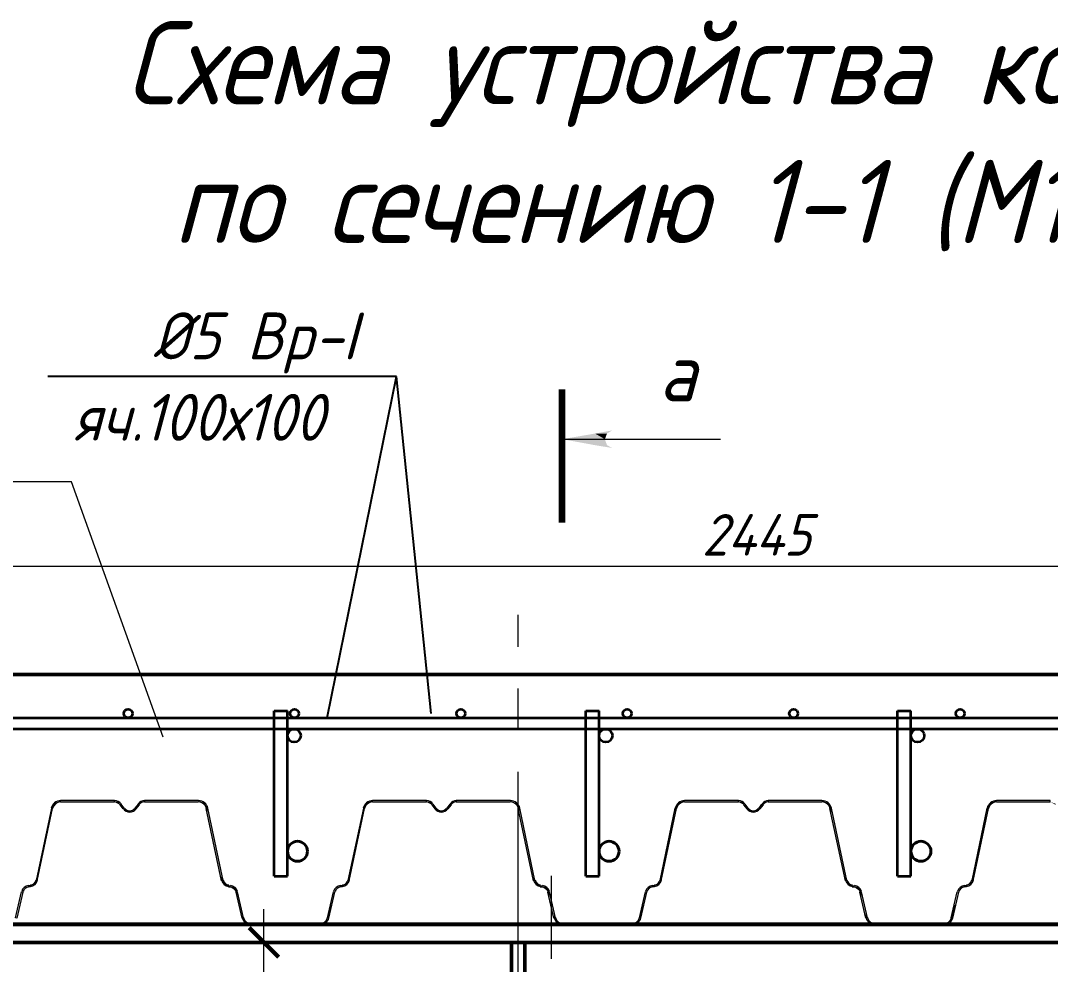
# Model space of a CAD drawing. Header units: millimetres. Extents: x 504091 to 2165846, y 135022 to 442887.
# Drawn here: x 890857 to 891476, y 259254 to 259821 of the extents above; entities that cross this region are included whole.
import ezdxf

# ---------------------------------------------------------------- set-up
doc = ezdxf.new("R2010")
doc.units = ezdxf.units.MM
doc.linetypes.add('CENTER2', pattern=[1.125, 0.75, -0.125, 0.125, -0.125])
doc.linetypes.add('осеваяX2', pattern=[4, 2.5, -0.5, 0.5, -0.5])
doc.layers.get('Defpoints').update_dxf_attribs({"color": 255})
for name, color, linetype, lineweight in [('04Арматура', 132, 'Continuous', 35), ('06Арматура', 170, 'Continuous', 35), ('08Арматура', 94, 'Continuous', 35), ('12Арматура', 116, 'Continuous', 40), ('Оси', 165, 'осеваяX2', 13), ('Размеры КР', 164, 'Continuous', 9)]:
    doc.layers.add(name, color=color, linetype=linetype, lineweight=lineweight)
for name, color, linetype in [('PDF _Геометрия', 7, 'Continuous'), ('PDF _Сплошная заливка', 7, 'Continuous'), ('PDF _Текст', 7, 'Continuous'), ('металл', 124, 'Continuous'), ('Текст', 7, 'Continuous')]:
    doc.layers.add(name, color=color, linetype=linetype)
doc.styles.add('GOST 2.304_new', font='isocpeur.ttf', dxfattribs={"width": 0.9, "oblique": 15})
doc.dimstyles.new('SPDS 1_10', dxfattribs={"dimscale": 10, "dimtxt": 2.5, "dimasz": 1.77, "dimexe": 1.25, "dimexo": 0.625, "dimtad": 1, "dimdec": 0, "dimrnd": 0.001, "dimtxsty": 'GOST 2.304_new', "dimblk": 'ARCHTICK', "dimcen": 2.5, "dimdle": 2, "dimclrt": 256, "dimadec": 0, "dimazin": 2, "dimtfac": 0.75, "dimtdec": 0, "dimtmove": 1, "dimatfit": 3, "dimfxl": 0, "dimtolj": 1, "dimlwd": 9, "dimlwe": 9, "dimarcsym": 0})

# ---------------------------------------------------------------- blocks, each defined once
blk = doc.blocks.new('_ArchTick')
at = {"color": 0, "linetype": 'ByBlock', "const_width": 0.15}
blk.add_lwpolyline([(-0.5, -0.5), (0.5, 0.5)], dxfattribs=at)
blk = doc.blocks.new('*D1304')
at = {"layer": 'Defpoints', "color": 0, "lineweight": 20, "transparency": 16777216}
for p in [(891003.11, 259266.81), (891159.85, 259266.81), (891159.85, 259044)]:
    blk.add_point(p, dxfattribs=at)
at = {"layer": 'Размеры КР', "color": 0, "lineweight": 9, "transparency": 16777216}
for p, q in [((891003.11, 259024), (891003.11, 259286.81)), ((891153.6, 259266.81), (890990.61, 259266.81)), ((891153.6, 259044), (890990.61, 259044))]:
    blk.add_line(p, q, dxfattribs=at)
at = {"layer": 'Размеры КР', "color": 0, "lineweight": 9, "transparency": 16777216, "xscale": 17.7, "yscale": 17.7, "zscale": 17.7}
for p, rotation in [((891003.11, 259266.81), 90), ((891003.11, 259044), 270)]:
    blk.add_blockref('_ArchTick', p, dxfattribs=dict(at, rotation=rotation))
at = {"layer": 'Размеры КР', "lineweight": 20, "transparency": 16777216, "insert": (890984.36, 259124.3), "char_height": 25, "attachment_point": 5, "rotation": 90, "style": 'GOST 2.304_new'}
blk.add_mtext('\\A1;223', dxfattribs=at)
blk = doc.blocks.new('*D1305')
at = {"layer": 'Defpoints', "color": 0, "lineweight": 20, "transparency": 16777216}
for p in [(892521.42, 259492.98), (892521.42, 259427.78), (890076.73, 259415.42)]:
    blk.add_point(p, dxfattribs=at)
at = {"layer": 'Размеры КР', "color": 0, "lineweight": 9, "transparency": 16777216}
for p, q in [((890076.73, 259421.67), (890076.73, 259505.48)), ((892521.42, 259434.03), (892521.42, 259505.48)), ((890056.73, 259492.98), (892541.42, 259492.98))]:
    blk.add_line(p, q, dxfattribs=at)
at = {"layer": 'Размеры КР', "color": 0, "lineweight": 9, "transparency": 16777216, "xscale": 17.7, "yscale": 17.7, "zscale": 17.7, "rotation": 180}
blk.add_blockref('_ArchTick', (890076.73, 259492.98), dxfattribs=at)
at = {"layer": 'Размеры КР', "color": 0, "lineweight": 9, "transparency": 16777216, "xscale": 17.7, "yscale": 17.7, "zscale": 17.7}
blk.add_blockref('_ArchTick', (892521.42, 259492.98), dxfattribs=at)
at = {"layer": 'Размеры КР', "lineweight": 20, "transparency": 16777216, "insert": (891299.08, 259511.73), "char_height": 25, "attachment_point": 5, "style": 'GOST 2.304_new'}
blk.add_mtext('\\A1;2445', dxfattribs=at)
blk = doc.blocks.new('*D1307')
at = {"layer": 'Defpoints', "color": 0, "lineweight": 20, "transparency": 16777216}
for p in [(892521.42, 259321.75), (891155.95, 258911.76), (892521.42, 258836.6)]:
    blk.add_point(p, dxfattribs=at)
at = {"layer": 'Размеры КР', "color": 0, "lineweight": 9, "transparency": 16777216}
for p, q in [((892521.42, 259315.5), (892521.42, 258824.1)), ((891155.95, 258905.51), (891155.95, 258824.1)), ((891135.95, 258836.6), (892541.42, 258836.6))]:
    blk.add_line(p, q, dxfattribs=at)
at = {"layer": 'Размеры КР', "color": 0, "lineweight": 9, "transparency": 16777216, "xscale": 17.7, "yscale": 17.7, "zscale": 17.7, "rotation": 180}
blk.add_blockref('_ArchTick', (891155.95, 258836.6), dxfattribs=at)
at = {"layer": 'Размеры КР', "color": 0, "lineweight": 9, "transparency": 16777216, "xscale": 17.7, "yscale": 17.7, "zscale": 17.7}
blk.add_blockref('_ArchTick', (892521.42, 258836.6), dxfattribs=at)
at = {"layer": 'Размеры КР', "lineweight": 20, "transparency": 16777216, "insert": (891838.68, 258855.35), "char_height": 25, "attachment_point": 5, "style": 'GOST 2.304_new'}
blk.add_mtext('\\A1;1365', dxfattribs=at)
blk = doc.blocks.new('*U1600')
at = {"layer": '04Арматура', "ltscale": 10}
blk.add_circle((0, 0), 2.6, dxfattribs=at)
blk = doc.blocks.new('*U1601')
at = {"layer": 'Текст', "color": 0, "linetype": 'ByBlock', "lineweight": -2, "transparency": 16777216}
for p in [(-1500, 0), (-1400, 0), (-1300, 0), (-1200, 0), (-1100, 0), (-1000, 0)]:
    blk.add_blockref('*U1600', p, dxfattribs=at)

msp = doc.modelspace()

# ---------------------------------------------------------------- linework, layer by layer
at = {"layer": '04Арматура', "color": 0, "ltscale": 10}
msp.add_line((890267.3774, 259401.8289), (892521.4185, 259401.8289), dxfattribs=at)
at = {"layer": '06Арматура', "color": 0, "ltscale": 10}
msp.add_line((892521.4185, 259395.0581), (890267.3774, 259395.0581), dxfattribs=at)
at = {"layer": '08Арматура', "color": 0, "ltscale": 10}
for p, q in [((891009.2579, 259306.5581), (891009.2579, 259406.0581)), ((891009.2579, 259406.0581), (891017.2579, 259406.0581)), ((891017.2579, 259306.5581), (891017.2579, 259406.0581)), ((891196.5171, 259306.5581), (891196.5171, 259406.0581)), ((891196.5171, 259406.0581), (891204.5171, 259406.0581)), ((891204.5171, 259306.5581), (891204.5171, 259406.0581)), ((891383.8813, 259306.5581), (891383.8813, 259406.0581)), ((891383.8813, 259406.0581), (891391.8813, 259406.0581)), ((891391.8813, 259306.5581), (891391.8813, 259406.0581)), ((891009.2579, 259306.5581), (891017.2579, 259306.5581)), ((891196.5171, 259306.5581), (891204.5171, 259306.5581)), ((891383.8813, 259306.5581), (891391.8813, 259306.5581))]:
    msp.add_line(p, q, dxfattribs=at)
at = {"layer": '08Арматура', "ltscale": 10}
for centre in [(891021.2573, 259391.0581), (891208.5164, 259391.0581), (891395.8806, 259391.0581)]:
    msp.add_circle(centre, 4, dxfattribs=at)
at = {"layer": '12Арматура', "ltscale": 10}
for centre in [(891023.2579, 259321.5581), (891210.5171, 259321.5581), (891397.8813, 259321.5581)]:
    msp.add_circle(centre, 6, dxfattribs=at)
at = {"layer": 'PDF _Геометрия', "lineweight": 90}
msp.add_lwpolyline([(891182.3734, 259519.0598), (891182.3734, 259599.0415)], dxfattribs=at)
at = {"layer": 'PDF _Геометрия', "lineweight": 9}
for points in [[(891182.3734, 259569.207), (891277.3781, 259569.207)], [(890942.4389, 259390.2334), (890887.4371, 259543.5419)], [(890880.8729, 259351.2319), (890913.2464, 259351.2319), (890913.2464, 259352.0783), (890880.8729, 259352.0783)], [(890916.4203, 259349.5392), (890918.3246, 259347.0001)], [(890917.055, 259349.9624), (890918.9594, 259347.4233)], [(890927.423, 259349.9624), (890925.5187, 259347.4233)], [(890928.0578, 259349.5392), (890926.1535, 259347.0001)], [(890963.6052, 259352.0783), (890931.2317, 259352.0783), (890931.2317, 259351.2319), (890963.6052, 259351.2319)], [(891068.3431, 259351.2319), (891100.7166, 259351.2319), (891100.7166, 259352.0783), (891068.3431, 259352.0783)], [(891103.8905, 259349.5392), (891105.7948, 259347.0001)], [(891104.5252, 259349.9624), (891106.4296, 259347.4233)], [(891114.8932, 259349.9624), (891112.9889, 259347.4233)], [(891115.528, 259349.5392), (891113.6237, 259347.0001)], [(891151.0754, 259352.0783), (891118.7019, 259352.0783), (891118.7019, 259351.2319), (891151.0754, 259351.2319)], [(891255.8133, 259351.2319), (891288.1868, 259351.2319), (891288.1868, 259352.0783), (891255.8133, 259352.0783)], [(891291.3607, 259349.5392), (891293.265, 259347.0001)], [(891291.9955, 259349.9624), (891293.8998, 259347.4233)], [(891302.1519, 259349.9624), (891300.4591, 259347.4233)], [(891302.9982, 259349.5392), (891301.0939, 259347.0001)], [(891338.334, 259352.0783), (891306.1721, 259352.0783), (891306.1721, 259351.2319), (891338.334, 259351.2319)], [(891443.2835, 259351.2319), (891475.657, 259351.2319), (891475.657, 259352.0783), (891443.2835, 259352.0783)], [(890875.3715, 259347.4233), (890866.273, 259304.047), (890866.9078, 259303.8354), (890876.0062, 259347.2117)], [(890969.1066, 259347.4233), (890978.4166, 259304.047), (890977.5702, 259303.8354), (890968.4718, 259347.2117)], [(891062.8417, 259347.4233), (891053.5317, 259304.047), (891054.378, 259303.8354), (891063.4765, 259347.2117)], [(891156.5768, 259347.4233), (891165.6752, 259304.047), (891165.0405, 259303.8354), (891155.942, 259347.2117)], [(891250.1003, 259347.4233), (891241.0019, 259304.047), (891241.8482, 259303.8354), (891250.9467, 259347.2117)], [(891344.047, 259347.4233), (891353.1455, 259304.047), (891352.5107, 259303.8354), (891343.2006, 259347.2117)], [(891437.5705, 259347.4233), (891428.4721, 259304.047), (891429.3185, 259303.8354), (891438.4169, 259347.2117)], [(891175.8316, 259256.8621), (891175.8316, 259306.7977)], [(890862.676, 259301.0847), (890861.618, 259300.8731)], [(890862.8876, 259300.2384), (890861.618, 259300.0268)], [(890981.8021, 259301.0847), (890983.0716, 259300.8731)], [(890981.8021, 259300.2384), (890982.86, 259300.0268)], [(891050.1462, 259301.0847), (891048.8766, 259300.8731)], [(891050.1462, 259300.2384), (891049.0882, 259300.0268)], [(891169.0607, 259300.2384), (891170.3303, 259300.0268)], [(891169.2723, 259301.0847), (891170.3303, 259300.8731)], [(891237.6164, 259301.0847), (891236.3469, 259300.8731)], [(891237.6164, 259300.2384), (891236.5584, 259300.0268)], [(891356.5309, 259300.2384), (891357.8005, 259300.0268)], [(891356.7425, 259301.0847), (891357.8005, 259300.8731)], [(891425.0866, 259301.0847), (891423.8171, 259300.8731)], [(891425.0866, 259300.2384), (891423.8171, 259300.0268)]]:
    msp.add_lwpolyline(points, dxfattribs=at)
at = {"layer": 'PDF _Геометрия', "lineweight": 5}
msp.add_lwpolyline([(890887.4371, 259543.5419), (890467.7323, 259543.5419)], dxfattribs=at)
at = {"layer": 'PDF _Геометрия', "lineweight": 13}
for points in [[(890918.6072, 259347.047, 0.23932498), (890922.4506, 259345.0958, 0.23932498), (890926.294, 259347.0471)], [(890919.2905, 259347.5464, 0.23930655), (890922.4506, 259345.9422, 0.23930655), (890925.6107, 259347.5464)], [(891105.8659, 259347.047, 0.23932498), (891109.7092, 259345.0958, 0.23932498), (891113.5526, 259347.0471)], [(891106.5491, 259347.5464, 0.23930655), (891109.7092, 259345.9422, 0.23930655), (891112.8694, 259347.5464)], [(891293.3361, 259347.047, 0.23932498), (891297.1795, 259345.0958, 0.23932498), (891301.0228, 259347.0471)], [(891294.0193, 259347.5464, 0.23930655), (891297.1795, 259345.9422, 0.23930655), (891300.3396, 259347.5464)]]:
    msp.add_lwpolyline(points, format="xyb", dxfattribs=at)
at = {"layer": 'PDF _Геометрия', "lineweight": 9}
for points in [[(890853.7891, 259281.6183), (890857.3862, 259297.2761), (890858.2325, 259297.0645), (890854.6355, 259281.4067)], [(890990.0542, 259281.4067), (890986.4571, 259297.0645), (890987.0919, 259297.2761), (890990.6889, 259281.6183)], [(891041.2593, 259281.6183), (891044.8564, 259297.2761), (891045.4912, 259297.0645), (891041.8941, 259281.4067)], [(891177.3128, 259281.4067), (891173.7157, 259297.0645), (891174.5621, 259297.2761), (891178.1591, 259281.6183)], [(891228.7296, 259281.6183), (891232.3266, 259297.2761), (891232.9614, 259297.0645), (891229.3643, 259281.4067)], [(891364.783, 259281.4067), (891361.1859, 259297.0645), (891362.0323, 259297.2761), (891365.6294, 259281.6183)], [(891415.9882, 259281.6183), (891419.5852, 259297.2761), (891420.4316, 259297.0645), (891416.8345, 259281.4067)], [(890995.5555, 259277.8096), (891015.8683, 259277.8096), (891015.8683, 259276.9633), (890995.5555, 259276.9633)], [(891036.3927, 259277.8096), (891015.8683, 259277.8096), (891015.8683, 259276.9633), (891036.3927, 259276.9633)], [(891183.0258, 259277.8096), (891203.3386, 259277.8096), (891203.3386, 259276.9633), (891183.0258, 259276.9633)], [(891223.8629, 259277.8096), (891203.3386, 259277.8096), (891203.3386, 259276.9633), (891223.8629, 259276.9633)], [(891370.496, 259277.8096), (891390.8088, 259277.8096), (891390.8088, 259276.9633), (891370.496, 259276.9633)], [(891411.3332, 259277.8096), (891390.8088, 259277.8096), (891390.8088, 259276.9633), (891411.3332, 259276.9633)]]:
    msp.add_lwpolyline(points, close=True, dxfattribs=at)
at = {"layer": 'PDF _Геометрия', "lineweight": 0}
for points in [[(890986.4571, 259297.0645), (890986.4571, 259297.0645), (890986.4571, 259297.0645)], [(891173.7157, 259297.0645), (891173.7157, 259297.0645), (891173.7157, 259297.0645)], [(891361.1859, 259297.0645), (891361.1859, 259297.0645), (891361.1859, 259297.0645)]]:
    msp.add_lwpolyline(points, close=True, dxfattribs=at)
at = {"layer": 'PDF _Геометрия', "lineweight": 0, "const_width": 0.8464}
for points in [[(890995.5555, 259277.3865), (891015.8683, 259277.3865), (891036.3927, 259277.3865)], [(891183.0258, 259277.3865), (891203.3386, 259277.3865), (891223.8629, 259277.3865)], [(891370.496, 259277.3865), (891390.8088, 259277.3865), (891411.3332, 259277.3865)]]:
    msp.add_lwpolyline(points, dxfattribs=at)
at = {"layer": 'PDF _Геометрия', "lineweight": 13}
for centre, radius, start, end in [((890880.9787, 259346.2594), 5.8189, 90.0002531, 168.0961839), ((890880.9787, 259346.2593), 4.9726, 90.0007868, 168.0925012), ((890913.3523, 259347.3179), 4.7605, 36.1644339, 90.0010679), ((890913.3523, 259347.3175), 3.9144, 36.1682996, 90.0009375), ((890931.3374, 259347.3178), 4.7605, 89.9989321, 143.8355661), ((890931.3374, 259347.3175), 3.9144, 89.9990625, 143.8317004), ((890963.711, 259346.2596), 5.8187, 11.9024281, 90.0011349), ((890963.711, 259346.2594), 4.9724, 11.9058745, 90.0008375), ((891068.4489, 259346.2594), 5.8189, 90.0002531, 168.0961839), ((891068.4489, 259346.2593), 4.9726, 90.0007868, 168.0925012), ((891100.8225, 259347.3179), 4.7605, 36.1644339, 90.0010679), ((891100.8225, 259347.3175), 3.9144, 36.1682996, 90.0009375), ((891118.8076, 259347.3178), 4.7605, 89.9989321, 143.8355661), ((891118.8076, 259347.3175), 3.9144, 89.9990625, 143.8317004), ((891151.1813, 259346.2596), 5.8187, 11.9024281, 90.0011349), ((891151.1812, 259346.2594), 4.9724, 11.9058745, 90.0008375), ((891255.9191, 259346.2594), 5.8189, 90.0002531, 168.0961839), ((891255.9192, 259346.2593), 4.9726, 90.0007868, 168.0925012), ((891288.2927, 259347.3179), 4.7605, 36.1644339, 90.0010679), ((891288.2927, 259347.3175), 3.9144, 36.1682996, 90.0009375), ((891306.2778, 259347.3178), 4.7605, 89.9989321, 143.8355661), ((891306.2778, 259347.3175), 3.9144, 89.9990625, 143.8317004), ((891338.4399, 259346.2596), 5.8187, 11.9024281, 90.0011349), ((891338.4398, 259346.2594), 4.9724, 11.9058745, 90.0008375), ((891443.3891, 259346.26), 5.8183, 89.9977097, 168.1008108), ((891443.3894, 259346.2593), 4.9726, 90.0007868, 168.0925012), ((890862.1471, 259296.3239), 4.7609, 96.2634317, 166.9535673), ((890862.1468, 259296.3242), 3.9141, 96.2547944, 166.9455902), ((890862.3586, 259305.2107), 3.9144, 276.2623791, 347.0033666), ((890862.3584, 259305.2111), 4.7612, 276.2586692, 347.0003729), ((890982.3314, 259305.211), 4.7612, 192.9998761, 263.7410817), ((890982.3311, 259305.2108), 3.9144, 192.9966334, 263.7376209), ((890982.5429, 259296.3242), 3.9141, 13.0544098, 83.7452056), ((890982.5426, 259296.3239), 4.7609, 13.046182, 83.736819), ((891049.6174, 259296.3239), 4.7609, 96.2634317, 166.9535673), ((891049.6171, 259296.3242), 3.9141, 96.2547944, 166.9455902), ((891049.8288, 259305.2107), 3.9144, 276.2623791, 347.0033667), ((891049.8286, 259305.2111), 4.7612, 276.2586692, 347.0003729), ((891169.8016, 259305.211), 4.7612, 192.9998761, 263.7410817), ((891169.8013, 259305.2108), 3.9144, 192.9966333, 263.7376209), ((891170.0131, 259296.3242), 3.9141, 13.0544098, 83.7452056), ((891170.0128, 259296.3239), 4.7609, 13.046182, 83.736819), ((891237.0876, 259296.3239), 4.7609, 96.2634317, 166.9535673), ((891237.0873, 259296.3242), 3.9141, 96.2547944, 166.9455902), ((891237.299, 259305.2107), 3.9144, 276.2623791, 347.0033667), ((891237.2988, 259305.2111), 4.7612, 276.2586692, 347.0003729), ((891357.2718, 259305.211), 4.7612, 192.9998761, 263.7410817), ((891357.2715, 259305.2108), 3.9144, 192.9966334, 263.7376209), ((891357.4833, 259296.3242), 3.9141, 13.0544098, 83.7452056), ((891357.483, 259296.3239), 4.7609, 13.046182, 83.736819), ((891424.5578, 259296.3239), 4.7609, 96.2634317, 166.9535673), ((891424.5575, 259296.3242), 3.9141, 96.2547944, 166.9455902), ((891424.7693, 259305.2107), 3.9144, 276.2623791, 347.0033667), ((891424.769, 259305.2111), 4.7612, 276.2586692, 347.0003729), ((890995.6612, 259282.9933), 5.8185, 194.0927416, 270.0018953), ((890995.6612, 259282.9935), 4.9723, 194.1771102, 270.0005337), ((891036.4986, 259282.9935), 4.9723, 269.9994663, 345.8228898), ((891036.4986, 259282.9935), 5.8187, 269.9995021, 345.905861), ((891183.1314, 259282.9933), 5.8185, 194.0927416, 270.0018953), ((891183.1315, 259282.9935), 4.9723, 194.1771102, 270.0005337), ((891223.9688, 259282.9935), 4.9723, 269.9994663, 345.8228898), ((891223.9688, 259282.9935), 5.8187, 269.9995021, 345.905861), ((891370.6016, 259282.9933), 5.8185, 194.0927416, 270.0018953), ((891370.6017, 259282.9935), 4.9723, 194.1771102, 270.0005337), ((891411.439, 259282.9935), 4.9723, 269.9994663, 345.8228898), ((891411.439, 259282.9935), 5.8187, 269.9995021, 345.905861)]:
    msp.add_arc(centre, radius, start, end, dxfattribs=at)
at = {"layer": 'PDF _Сплошная заливка', "lineweight": 20, "transparency": 33554559}
for points in [[(891207.976, 259569.207), (891182.3734, 259569.207), (891202.0514, 259572.5925)], [(891209.2455, 259572.5925), (891202.0514, 259572.5925), (891212.4194, 259574.4968)], [(891207.976, 259569.207), (891209.2455, 259572.5925), (891202.0514, 259572.5925)], [(891209.2455, 259565.61), (891202.0514, 259565.61), (891182.3734, 259569.207)], [(891209.2455, 259565.61), (891207.976, 259569.207), (891182.3734, 259569.207)], [(891212.4194, 259563.9172), (891209.2455, 259565.61), (891202.0514, 259565.61)], [(890876.0062, 259348.6928), (890877.2758, 259350.8088), (890877.2758, 259349.3276)], [(890876.0062, 259348.6928), (890876.0062, 259347.2117), (890877.2758, 259349.3276)], [(890877.2758, 259350.8088), (890877.2758, 259349.3276), (890877.9106, 259350.174)], [(890877.2758, 259350.8088), (890877.9106, 259350.8088), (890877.9106, 259350.174)], [(890877.9106, 259350.8088), (890880.8729, 259352.0783), (890880.8729, 259351.2319)], [(890877.9106, 259350.8088), (890877.9106, 259350.174), (890880.8729, 259351.2319)], [(890880.8729, 259352.0783), (890880.8729, 259351.2319), (890913.2464, 259351.2319)], [(890913.2464, 259351.2319), (890880.8729, 259352.0783), (890913.2464, 259352.0783)], [(890913.2464, 259351.2319), (890916.4203, 259350.174), (890916.4203, 259349.5392)], [(890916.4203, 259350.174), (890916.4203, 259349.5392), (890917.055, 259348.6928)], [(890916.4203, 259350.174), (890917.055, 259349.9624), (890917.055, 259348.6928)], [(890917.055, 259349.9624), (890917.055, 259348.6928), (890918.3246, 259347.0001)], [(890917.055, 259349.9624), (890918.3246, 259348.2697), (890918.3246, 259347.0001)], [(890926.1535, 259348.2697), (890927.423, 259349.9624), (890927.423, 259348.6928)], [(890927.423, 259349.9624), (890928.0578, 259350.3856), (890928.0578, 259349.5392)], [(890927.423, 259349.9624), (890927.423, 259348.6928), (890928.0578, 259349.5392)], [(890928.0578, 259350.3856), (890928.0578, 259349.5392), (890931.2317, 259352.0783)], [(890931.2317, 259351.2319), (890931.2317, 259352.0783), (890963.6052, 259351.2319)], [(890931.2317, 259352.0783), (890963.6052, 259351.2319), (890963.6052, 259352.0783)], [(890963.6052, 259351.2319), (890963.6052, 259352.0783), (890966.7791, 259350.174)], [(890963.6052, 259352.0783), (890966.7791, 259350.174), (890966.7791, 259350.8088)], [(890966.7791, 259350.174), (890966.7791, 259350.8088), (890967.2023, 259349.3276)], [(890966.7791, 259350.8088), (890967.2023, 259349.3276), (890967.2023, 259350.8088)], [(890967.2023, 259349.3276), (890967.2023, 259350.8088), (890968.4718, 259347.2117)], [(890967.2023, 259350.8088), (890968.4718, 259347.2117), (890968.4718, 259348.6928)], [(891063.4765, 259348.6928), (891064.746, 259350.8088), (891064.746, 259349.3276)], [(891063.4765, 259348.6928), (891063.4765, 259347.2117), (891064.746, 259349.3276)], [(891064.746, 259350.8088), (891064.746, 259349.3276), (891065.1692, 259350.174)], [(891064.746, 259350.8088), (891065.1692, 259350.8088), (891065.1692, 259350.174)], [(891065.1692, 259350.8088), (891068.3431, 259352.0783), (891068.3431, 259351.2319)], [(891065.1692, 259350.8088), (891065.1692, 259350.174), (891068.3431, 259351.2319)], [(891068.3431, 259352.0783), (891068.3431, 259351.2319), (891100.7166, 259351.2319)], [(891100.7166, 259351.2319), (891068.3431, 259352.0783), (891100.7166, 259352.0783)], [(891100.7166, 259351.2319), (891103.8905, 259350.174), (891103.8905, 259349.5392)], [(891103.8905, 259350.174), (891103.8905, 259349.5392), (891104.5252, 259348.6928)], [(891103.8905, 259350.174), (891104.5252, 259349.9624), (891104.5252, 259348.6928)], [(891104.5252, 259349.9624), (891104.5252, 259348.6928), (891105.7948, 259347.0001)], [(891104.5252, 259349.9624), (891105.7948, 259348.2697), (891105.7948, 259347.0001)], [(891113.6237, 259348.2697), (891114.8932, 259349.9624), (891114.8932, 259348.6928)], [(891114.8932, 259349.9624), (891115.528, 259350.3856), (891115.528, 259349.5392)], [(891114.8932, 259349.9624), (891114.8932, 259348.6928), (891115.528, 259349.5392)], [(891115.528, 259350.3856), (891115.528, 259349.5392), (891118.7019, 259352.0783)], [(891118.7019, 259351.2319), (891118.7019, 259352.0783), (891151.0754, 259351.2319)], [(891118.7019, 259352.0783), (891151.0754, 259351.2319), (891151.0754, 259352.0783)], [(891151.0754, 259351.2319), (891151.0754, 259352.0783), (891154.0377, 259350.174)], [(891151.0754, 259352.0783), (891154.0377, 259350.174), (891154.0377, 259350.8088)], [(891154.0377, 259350.174), (891154.0377, 259350.8088), (891154.6725, 259349.3276)], [(891154.0377, 259350.8088), (891154.6725, 259349.3276), (891154.6725, 259350.8088)], [(891154.6725, 259349.3276), (891154.6725, 259350.8088), (891155.942, 259347.2117)], [(891154.6725, 259350.8088), (891155.942, 259347.2117), (891155.942, 259348.6928)], [(891250.9467, 259348.6928), (891252.2162, 259350.8088), (891252.2162, 259349.3276)], [(891250.9467, 259348.6928), (891250.9467, 259347.2117), (891252.2162, 259349.3276)], [(891252.2162, 259350.8088), (891252.2162, 259349.3276), (891252.6394, 259350.174)], [(891252.2162, 259350.8088), (891252.6394, 259350.8088), (891252.6394, 259350.174)], [(891252.6394, 259350.8088), (891255.8133, 259352.0783), (891255.8133, 259351.2319)], [(891252.6394, 259350.8088), (891252.6394, 259350.174), (891255.8133, 259351.2319)], [(891255.8133, 259352.0783), (891255.8133, 259351.2319), (891288.1868, 259351.2319)], [(891288.1868, 259351.2319), (891255.8133, 259352.0783), (891288.1868, 259352.0783)], [(891288.1868, 259351.2319), (891291.3607, 259350.174), (891291.3607, 259349.5392)], [(891291.3607, 259350.174), (891291.3607, 259349.5392), (891291.9955, 259348.6928)], [(891291.3607, 259350.174), (891291.9955, 259349.9624), (891291.9955, 259348.6928)], [(891291.9955, 259349.9624), (891291.9955, 259348.6928), (891293.265, 259347.0001)], [(891291.9955, 259349.9624), (891293.265, 259348.2697), (891293.265, 259347.0001)], [(891301.0939, 259348.2697), (891302.1519, 259349.9624), (891302.1519, 259348.6928)], [(891302.1519, 259349.9624), (891302.9982, 259350.3856), (891302.9982, 259349.5392)], [(891302.1519, 259349.9624), (891302.1519, 259348.6928), (891302.9982, 259349.5392)], [(891302.9982, 259350.3856), (891302.9982, 259349.5392), (891306.1721, 259352.0783)], [(891306.1721, 259351.2319), (891306.1721, 259352.0783), (891338.334, 259351.2319)], [(891306.1721, 259352.0783), (891338.334, 259351.2319), (891338.334, 259352.0783)], [(891338.334, 259351.2319), (891338.334, 259352.0783), (891341.5079, 259350.174)], [(891338.334, 259352.0783), (891341.5079, 259350.174), (891341.5079, 259350.8088)], [(891341.5079, 259350.174), (891341.5079, 259350.8088), (891342.1427, 259349.3276)], [(891341.5079, 259350.8088), (891342.1427, 259349.3276), (891342.1427, 259350.8088)], [(891342.1427, 259349.3276), (891342.1427, 259350.8088), (891343.2006, 259347.2117)], [(891342.1427, 259350.8088), (891343.2006, 259347.2117), (891343.2006, 259348.6928)], [(891438.4169, 259348.6928), (891439.6864, 259350.8088), (891439.6864, 259349.3276)], [(891438.4169, 259348.6928), (891438.4169, 259347.2117), (891439.6864, 259349.3276)], [(891439.6864, 259350.8088), (891439.6864, 259349.3276), (891440.1096, 259350.174)], [(891439.6864, 259350.8088), (891440.1096, 259350.8088), (891440.1096, 259350.174)], [(891440.1096, 259350.8088), (891443.2835, 259352.0783), (891443.2835, 259351.2319)], [(891440.1096, 259350.8088), (891440.1096, 259350.174), (891443.2835, 259351.2319)], [(891443.2835, 259352.0783), (891443.2835, 259351.2319), (891475.657, 259351.2319)], [(891475.657, 259351.2319), (891443.2835, 259352.0783), (891475.657, 259352.0783)], [(891475.657, 259351.2319), (891478.8309, 259350.174), (891478.8309, 259349.5392)], [(890866.9078, 259307.8557), (890875.3715, 259347.4233), (890875.3715, 259343.6146)], [(890866.9078, 259307.8557), (890866.9078, 259303.8354), (890875.3715, 259343.6146)], [(890875.3715, 259347.4233), (890876.0062, 259348.6928), (890876.0062, 259347.2117)], [(890875.3715, 259347.4233), (890875.3715, 259343.6146), (890876.0062, 259347.2117)], [(890918.3246, 259348.2697), (890918.3246, 259347.0001), (890918.9594, 259346.5769)], [(890918.3246, 259348.2697), (890918.9594, 259347.4233), (890918.9594, 259346.5769)], [(890918.9594, 259347.4233), (890918.9594, 259346.5769), (890922.3448, 259345.0958)], [(890918.9594, 259347.4233), (890922.3448, 259345.7306), (890922.3448, 259345.0958)], [(890922.3448, 259345.7306), (890925.5187, 259347.4233), (890925.5187, 259346.5769)], [(890922.3448, 259345.7306), (890922.3448, 259345.0958), (890925.5187, 259346.5769)], [(890925.5187, 259347.4233), (890926.1535, 259348.2697), (890926.1535, 259347.0001)], [(890925.5187, 259347.4233), (890925.5187, 259346.5769), (890926.1535, 259347.0001)], [(890926.1535, 259348.2697), (890926.1535, 259347.0001), (890927.423, 259348.6928)], [(890968.4718, 259347.2117), (890968.4718, 259348.6928), (890969.1066, 259343.6146)], [(890968.4718, 259348.6928), (890969.1066, 259343.6146), (890969.1066, 259347.4233)], [(890969.1066, 259343.6146), (890969.1066, 259347.4233), (890977.5702, 259303.8354)], [(890969.1066, 259347.4233), (890977.5702, 259303.8354), (890977.5702, 259307.8557)], [(891054.378, 259307.8557), (891062.8417, 259347.4233), (891062.8417, 259343.6146)], [(891054.378, 259307.8557), (891054.378, 259303.8354), (891062.8417, 259343.6146)], [(891062.8417, 259347.4233), (891063.4765, 259348.6928), (891063.4765, 259347.2117)], [(891062.8417, 259347.4233), (891062.8417, 259343.6146), (891063.4765, 259347.2117)], [(891105.7948, 259348.2697), (891105.7948, 259347.0001), (891106.4296, 259346.5769)], [(891105.7948, 259348.2697), (891106.4296, 259347.4233), (891106.4296, 259346.5769)], [(891106.4296, 259347.4233), (891106.4296, 259346.5769), (891109.6034, 259345.0958)], [(891106.4296, 259347.4233), (891109.6034, 259345.7306), (891109.6034, 259345.0958)], [(891109.6034, 259345.7306), (891112.9889, 259347.4233), (891112.9889, 259346.5769)], [(891109.6034, 259345.7306), (891109.6034, 259345.0958), (891112.9889, 259346.5769)], [(891112.9889, 259347.4233), (891113.6237, 259348.2697), (891113.6237, 259347.0001)], [(891112.9889, 259347.4233), (891112.9889, 259346.5769), (891113.6237, 259347.0001)], [(891113.6237, 259348.2697), (891113.6237, 259347.0001), (891114.8932, 259348.6928)], [(891155.942, 259347.2117), (891155.942, 259348.6928), (891156.5768, 259343.6146)], [(891155.942, 259348.6928), (891156.5768, 259343.6146), (891156.5768, 259347.4233)], [(891156.5768, 259343.6146), (891156.5768, 259347.4233), (891165.0405, 259303.8354)], [(891156.5768, 259347.4233), (891165.0405, 259303.8354), (891165.0405, 259307.8557)], [(891241.8482, 259307.8557), (891250.1003, 259347.4233), (891250.1003, 259343.6146)], [(891241.8482, 259307.8557), (891241.8482, 259303.8354), (891250.1003, 259343.6146)], [(891250.1003, 259347.4233), (891250.9467, 259348.6928), (891250.9467, 259347.2117)], [(891250.1003, 259347.4233), (891250.1003, 259343.6146), (891250.9467, 259347.2117)], [(891293.265, 259348.2697), (891293.265, 259347.0001), (891293.8998, 259346.5769)], [(891293.265, 259348.2697), (891293.8998, 259347.4233), (891293.8998, 259346.5769)], [(891293.8998, 259347.4233), (891293.8998, 259346.5769), (891297.0737, 259345.0958)], [(891293.8998, 259347.4233), (891297.0737, 259345.7306), (891297.0737, 259345.0958)], [(891297.0737, 259345.7306), (891300.4591, 259347.4233), (891300.4591, 259346.5769)], [(891297.0737, 259345.7306), (891297.0737, 259345.0958), (891300.4591, 259346.5769)], [(891300.4591, 259347.4233), (891301.0939, 259348.2697), (891301.0939, 259347.0001)], [(891300.4591, 259347.4233), (891300.4591, 259346.5769), (891301.0939, 259347.0001)], [(891301.0939, 259348.2697), (891301.0939, 259347.0001), (891302.1519, 259348.6928)], [(891343.2006, 259347.2117), (891343.2006, 259348.6928), (891344.047, 259343.6146)], [(891343.2006, 259348.6928), (891344.047, 259343.6146), (891344.047, 259347.4233)], [(891344.047, 259343.6146), (891344.047, 259347.4233), (891352.5107, 259303.8354)], [(891344.047, 259347.4233), (891352.5107, 259303.8354), (891352.5107, 259307.8557)], [(891429.3185, 259307.8557), (891437.5705, 259347.4233), (891437.5705, 259343.6146)], [(891429.3185, 259307.8557), (891429.3185, 259303.8354), (891437.5705, 259343.6146)], [(891437.5705, 259347.4233), (891438.4169, 259348.6928), (891438.4169, 259347.2117)], [(891437.5705, 259347.4233), (891437.5705, 259343.6146), (891438.4169, 259347.2117)], [(890866.273, 259304.047), (890866.9078, 259307.8557), (890866.9078, 259303.8354)], [(890977.5702, 259303.8354), (890977.5702, 259307.8557), (890978.4166, 259304.047)], [(891053.5317, 259304.047), (891054.378, 259307.8557), (891054.378, 259303.8354)], [(891165.0405, 259303.8354), (891165.0405, 259307.8557), (891165.6752, 259304.047)], [(891241.0019, 259304.047), (891241.8482, 259307.8557), (891241.8482, 259303.8354)], [(891352.5107, 259303.8354), (891352.5107, 259307.8557), (891353.1455, 259304.047)], [(891428.4721, 259304.047), (891429.3185, 259307.8557), (891429.3185, 259303.8354)], [(890859.5021, 259299.1804), (890861.618, 259300.8731), (890861.618, 259299.8152)], [(890861.618, 259300.8731), (890862.8876, 259301.2963), (890862.8876, 259300.2384)], [(890861.618, 259300.8731), (890861.618, 259299.8152), (890862.8876, 259300.2384)], [(890862.8876, 259301.2963), (890862.8876, 259300.2384), (890864.7919, 259301.9311)], [(890864.7919, 259301.9311), (890865.0035, 259302.1427), (890865.0035, 259301.9311)], [(890865.0035, 259302.1427), (890865.0035, 259301.9311), (890866.9078, 259303.8354)], [(890977.5702, 259303.8354), (890979.0514, 259302.989), (890979.0514, 259301.5079)], [(890979.0514, 259302.989), (890979.0514, 259301.5079), (890981.8021, 259300.4499)], [(890979.0514, 259302.989), (890981.8021, 259301.0847), (890981.8021, 259300.4499)], [(890981.8021, 259301.0847), (890981.8021, 259300.4499), (890982.86, 259300.0268)], [(890981.8021, 259301.0847), (890982.86, 259300.6615), (890982.86, 259300.0268)], [(890982.86, 259300.6615), (890982.86, 259300.0268), (890985.6107, 259298.1224)], [(890985.6107, 259298.1224), (890982.86, 259300.6615), (890985.6107, 259299.8152)], [(890985.6107, 259298.1224), (890985.6107, 259299.8152), (890987.0919, 259297.2761)], [(891046.9723, 259299.1804), (891048.8766, 259300.8731), (891048.8766, 259299.8152)], [(891048.8766, 259300.8731), (891050.1462, 259301.2963), (891050.1462, 259300.2384)], [(891048.8766, 259300.8731), (891048.8766, 259299.8152), (891050.1462, 259300.2384)], [(891050.1462, 259301.2963), (891050.1462, 259300.2384), (891052.2621, 259301.9311)], [(891052.2621, 259302.1427), (891052.2621, 259301.9311), (891054.378, 259303.8354)], [(891052.2621, 259302.1427), (891052.2621, 259302.1427), (891052.2621, 259301.9311)], [(891165.0405, 259303.8354), (891166.5216, 259302.989), (891166.5216, 259301.5079)], [(891166.5216, 259302.989), (891166.5216, 259301.5079), (891169.2723, 259300.4499)], [(891166.5216, 259302.989), (891169.2723, 259301.0847), (891169.2723, 259300.4499)], [(891169.2723, 259301.0847), (891169.2723, 259300.4499), (891170.3303, 259300.0268)], [(891169.2723, 259301.0847), (891170.3303, 259300.6615), (891170.3303, 259300.0268)], [(891170.3303, 259300.6615), (891170.3303, 259300.0268), (891173.0809, 259298.1224)], [(891173.0809, 259298.1224), (891170.3303, 259300.6615), (891173.0809, 259299.8152)], [(891173.0809, 259298.1224), (891173.0809, 259299.8152), (891174.5621, 259297.2761)], [(891234.4425, 259299.1804), (891236.3469, 259300.8731), (891236.3469, 259299.8152)], [(891236.3469, 259300.8731), (891237.6164, 259301.2963), (891237.6164, 259300.2384)], [(891236.3469, 259300.8731), (891236.3469, 259299.8152), (891237.6164, 259300.2384)], [(891237.6164, 259301.2963), (891237.6164, 259300.2384), (891239.5207, 259301.9311)], [(891239.5207, 259301.9311), (891239.7323, 259302.1427), (891239.7323, 259301.9311)], [(891239.7323, 259302.1427), (891239.7323, 259301.9311), (891241.8482, 259303.8354)], [(891352.5107, 259303.8354), (891353.9918, 259302.989), (891353.9918, 259301.5079)], [(891353.9918, 259302.989), (891353.9918, 259301.5079), (891356.7425, 259300.4499)], [(891353.9918, 259302.989), (891356.7425, 259301.0847), (891356.7425, 259300.4499)], [(891356.7425, 259301.0847), (891356.7425, 259300.4499), (891357.8005, 259300.0268)], [(891356.7425, 259301.0847), (891357.8005, 259300.6615), (891357.8005, 259300.0268)], [(891357.8005, 259300.6615), (891357.8005, 259300.0268), (891360.5512, 259298.1224)], [(891360.5512, 259298.1224), (891357.8005, 259300.6615), (891360.5512, 259299.8152)], [(891360.5512, 259298.1224), (891360.5512, 259299.8152), (891362.0323, 259297.2761)], [(891421.9127, 259299.1804), (891423.8171, 259300.8731), (891423.8171, 259299.8152)], [(891423.8171, 259300.8731), (891425.0866, 259301.2963), (891425.0866, 259300.2384)], [(891423.8171, 259300.8731), (891423.8171, 259299.8152), (891425.0866, 259300.2384)], [(891425.0866, 259301.2963), (891425.0866, 259300.2384), (891426.9909, 259301.9311)], [(891426.9909, 259301.9311), (891427.2025, 259302.1427), (891427.2025, 259301.9311)], [(891427.2025, 259302.1427), (891427.2025, 259301.9311), (891429.3185, 259303.8354)], [(890857.3862, 259297.2761), (890859.2905, 259299.1804), (890859.2905, 259298.9688)], [(890859.2905, 259299.1804), (890859.2905, 259298.9688), (890859.5021, 259299.1804)], [(890987.0919, 259293.679), (890986.4571, 259297.0645), (890987.0919, 259297.2761)], [(890987.0919, 259293.679), (890987.0919, 259293.679), (890986.4571, 259297.0645)], [(890987.0919, 259293.679), (890987.0919, 259297.2761), (890990.0542, 259281.4067)], [(890987.0919, 259297.2761), (890990.0542, 259281.4067), (890990.0542, 259285.0038)], [(891044.8564, 259297.2761), (891046.7607, 259299.1804), (891046.7607, 259298.9688)], [(891046.7607, 259299.1804), (891046.7607, 259298.9688), (891046.9723, 259299.1804)], [(891174.5621, 259293.679), (891173.7157, 259297.0645), (891174.5621, 259297.2761)], [(891174.5621, 259293.679), (891174.5621, 259293.679), (891173.7157, 259297.0645)], [(891174.5621, 259293.679), (891174.5621, 259297.2761), (891177.3128, 259281.4067)], [(891174.5621, 259297.2761), (891177.3128, 259281.4067), (891177.3128, 259285.0038)], [(891232.3266, 259297.2761), (891234.2309, 259299.1804), (891234.2309, 259298.9688)], [(891234.2309, 259299.1804), (891234.2309, 259298.9688), (891234.4425, 259299.1804)], [(891362.0323, 259293.679), (891361.1859, 259297.0645), (891362.0323, 259297.2761)], [(891362.0323, 259293.679), (891362.0323, 259293.679), (891361.1859, 259297.0645)], [(891362.0323, 259293.679), (891362.0323, 259297.2761), (891364.783, 259281.4067)], [(891362.0323, 259297.2761), (891364.783, 259281.4067), (891364.783, 259285.0038)], [(891419.5852, 259297.2761), (891421.7012, 259299.1804), (891421.7012, 259298.9688)], [(891421.7012, 259299.1804), (891421.7012, 259298.9688), (891421.9127, 259299.1804)], [(891041.8941, 259285.0038), (891042.9521, 259289.4472), (891042.9521, 259285.8501)], [(891042.9521, 259289.4472), (891042.9521, 259285.8501), (891043.7984, 259289.2356)], [(891229.3643, 259285.0038), (891230.4223, 259289.4472), (891230.4223, 259285.8501)], [(891230.4223, 259289.4472), (891230.4223, 259285.8501), (891231.2687, 259289.2356)], [(891416.8345, 259285.0038), (891417.8925, 259289.4472), (891417.8925, 259285.8501)], [(891417.8925, 259289.4472), (891417.8925, 259285.8501), (891418.7389, 259289.2356)], [(890990.0542, 259281.4067), (890990.0542, 259285.0038), (890990.6889, 259281.6183)], [(890990.0542, 259281.4067), (890991.9585, 259279.2908), (890991.9585, 259278.2328)], [(891039.9898, 259279.714), (891039.9898, 259278.2328), (891041.2593, 259281.6183)], [(891041.2593, 259281.6183), (891041.8941, 259285.0038), (891041.8941, 259281.4067)], [(891041.8941, 259285.0038), (891041.8941, 259281.4067), (891042.9521, 259285.8501)], [(891177.3128, 259281.4067), (891177.3128, 259285.0038), (891178.1591, 259281.6183)], [(891177.3128, 259281.4067), (891179.4287, 259279.2908), (891179.4287, 259278.2328)], [(891227.46, 259279.714), (891227.46, 259278.2328), (891228.7296, 259281.6183)], [(891228.7296, 259281.6183), (891229.3643, 259285.0038), (891229.3643, 259281.4067)], [(891229.3643, 259285.0038), (891229.3643, 259281.4067), (891230.4223, 259285.8501)], [(891364.783, 259281.4067), (891364.783, 259285.0038), (891365.6294, 259281.6183)], [(891364.783, 259281.4067), (891366.8989, 259279.2908), (891366.8989, 259278.2328)], [(891414.7186, 259279.714), (891414.7186, 259278.2328), (891415.9882, 259281.6183)], [(891415.9882, 259281.6183), (891416.8345, 259285.0038), (891416.8345, 259281.4067)], [(891416.8345, 259285.0038), (891416.8345, 259281.4067), (891417.8925, 259285.8501)], [(890991.9585, 259279.2908), (890991.9585, 259278.2328), (890992.5933, 259278.2328)], [(890991.9585, 259279.2908), (890992.5933, 259278.8676), (890992.5933, 259278.2328)], [(890992.5933, 259278.8676), (890992.5933, 259278.2328), (890995.5555, 259277.8096)], [(891036.3927, 259276.9633), (891039.355, 259278.8676), (891039.355, 259278.0212)], [(891039.355, 259278.8676), (891039.9898, 259279.714), (891039.9898, 259278.2328)], [(891039.355, 259278.8676), (891039.355, 259278.0212), (891039.9898, 259278.2328)], [(891179.4287, 259279.2908), (891179.4287, 259278.2328), (891180.0635, 259278.2328)], [(891179.4287, 259279.2908), (891180.0635, 259278.8676), (891180.0635, 259278.2328)], [(891180.0635, 259278.8676), (891180.0635, 259278.2328), (891183.0258, 259277.8096)], [(891223.8629, 259276.9633), (891226.8252, 259278.8676), (891226.8252, 259278.0212)], [(891226.8252, 259278.8676), (891227.46, 259279.714), (891227.46, 259278.2328)], [(891226.8252, 259278.8676), (891226.8252, 259278.0212), (891227.46, 259278.2328)], [(891366.8989, 259279.2908), (891366.8989, 259278.2328), (891367.3221, 259278.2328)], [(891366.8989, 259279.2908), (891367.3221, 259278.8676), (891367.3221, 259278.2328)], [(891367.3221, 259278.8676), (891367.3221, 259278.2328), (891370.496, 259277.8096)], [(891411.3332, 259276.9633), (891414.2954, 259278.8676), (891414.2954, 259278.0212)], [(891414.2954, 259278.8676), (891414.7186, 259279.714), (891414.7186, 259278.2328)], [(891414.2954, 259278.8676), (891414.2954, 259278.0212), (891414.7186, 259278.2328)]]:
    msp.add_solid(points, dxfattribs=at)
at = {"layer": 'металл', "lineweight": 50, "ltscale": 500}
for p, q in [((892521.4185, 259427.7821), (890076.7697, 259427.9084)), ((890076.3485, 259277.8131), (892521.4185, 259276.9612))]:
    msp.add_line(p, q, dxfattribs=at)
for points in [[(890210.3389, 259277.8096), (892167.7734, 259277.8096)], [(892198.1736, 259266.8069), (890200.1273, 259266.8069)]]:
    msp.add_lwpolyline(points, dxfattribs=at)
msp.add_lwpolyline([(891159.8519, 259266.8069), (891151.8114, 259266.8069), (891151.8114, 259044.0008), (891159.8519, 259044.0008)], close=True, dxfattribs=at)
at = {"layer": 'Оси', "linetype": 'CENTER2', "ltscale": 200}
msp.add_lwpolyline([(891155.9512, 258769.3549), (891155.9512, 259463.6721)], dxfattribs=at)
at = {"layer": 'Текст', "ltscale": 10}
for p, q in [((891082.7509, 259606.8179), (890873.1631, 259606.8179)), ((891041.0171, 259401.8289), (891082.7509, 259606.8179)), ((891103.5121, 259404.4331), (891082.7509, 259606.8179))]:
    msp.add_line(p, q, dxfattribs=at)

# ---------------------------------------------------------------- block references
at = {"layer": 'Текст', "color": 0}
msp.add_blockref('*U1601', (892421.4185, 259404.4331), dxfattribs=at)

# ---------------------------------------------------------------- texts
at = {"layer": 'PDF _Текст', "lineweight": 20, "style": 'GOST 2.304_new'}
for s, insert, char_height, attachment_point in [('Схема устройства козырька\\P по сечению 1-1 (М1:10)', (890919.8575, 259682.1239), 50, 7), ('а', (891240.4082, 259626.9597), 34.9964, 1)]:
    msp.add_mtext(s, dxfattribs=dict(at, insert=insert, char_height=char_height, attachment_point=attachment_point))
at = {"layer": 'Текст', "ltscale": 10, "style": 'GOST 2.304_new', "oblique": 15, "width": 0.9}
for s, p in [('%%C5 Bp-I', (890936.4158, 259617.2346)), ('яч.100х100', (890888.7881, 259568.2763))]:
    msp.add_text(s, height=28.125, dxfattribs=at).set_placement(p)

# ---------------------------------------------------------------- dimensions: what is measured, and where the dimension line sits
at = {"layer": 'Размеры КР', "lineweight": 20}
for base, p1, p2, picture, middle in [((892521.4185, 259492.9826), (890076.7346, 259415.4215), (892521.4185, 259427.7821), '*D1305', (891299.0766, 259511.7326)), ((892521.4185, 258836.5995), (891155.9512, 258911.762), (892521.4185, 259321.7529), '*D1307', (891838.6848, 258855.3495))]:
    dim = msp.add_linear_dim(base=base, p1=p1, p2=p2, dimstyle='SPDS 1_10', dxfattribs=at)
    dim.commit()
    dim.dimension.update_dxf_attribs({"geometry": picture, "text_midpoint": middle})
dim = msp.add_linear_dim(base=(891003.1063, 259266.8069), p1=(891159.8519, 259044.0008), p2=(891159.8519, 259266.8069), angle=90, dimstyle='SPDS 1_10', dxfattribs=at)
dim.commit()
dim.dimension.update_dxf_attribs({"geometry": '*D1304', "text_midpoint": (891003.1063, 259124.3034), "dimtype": 160})

doc.saveas('drawing.dxf')
